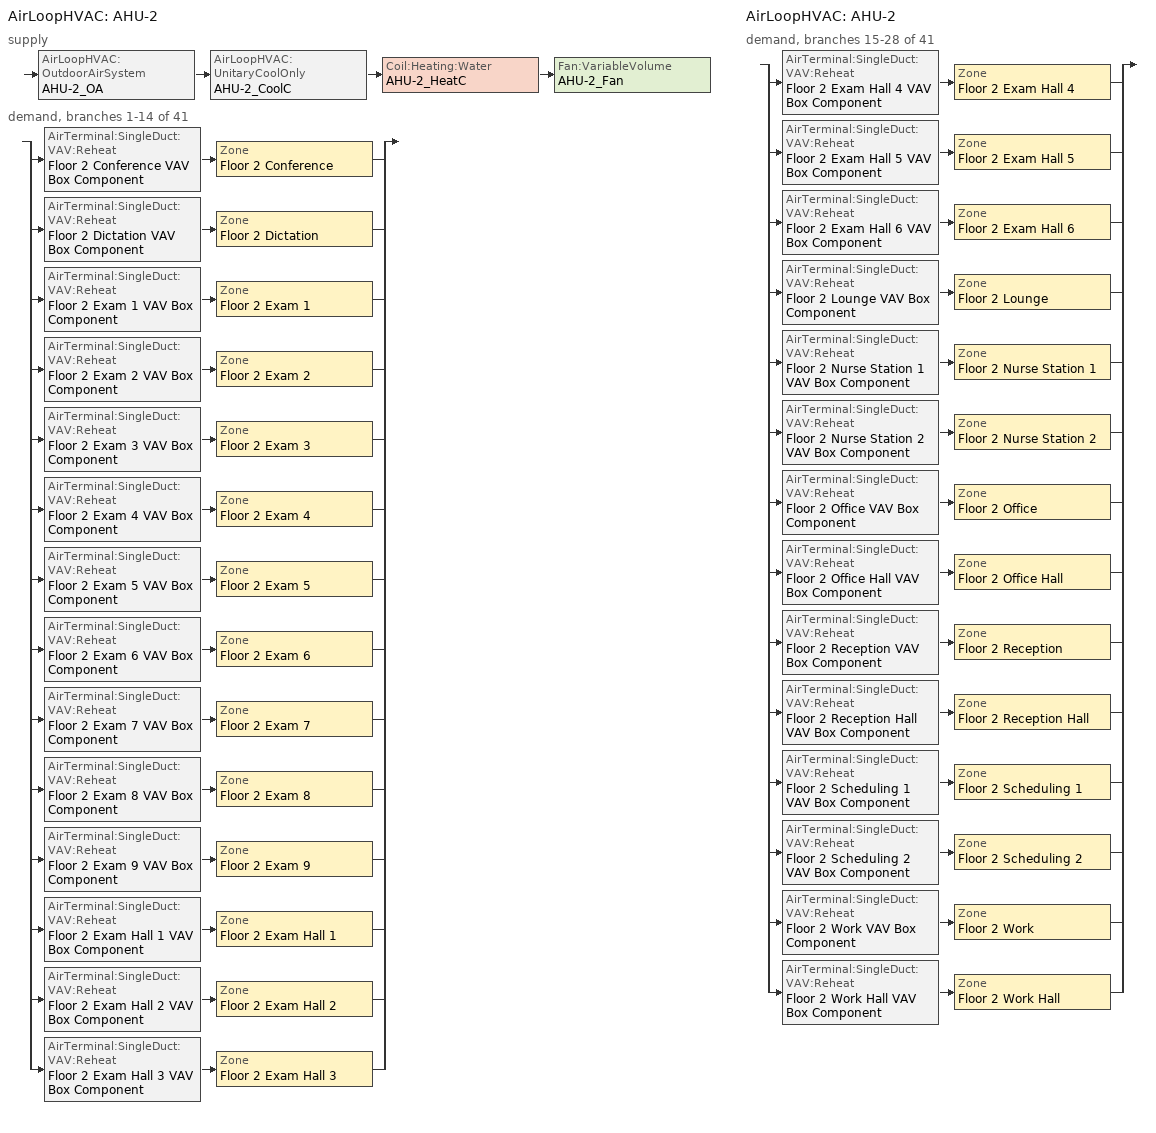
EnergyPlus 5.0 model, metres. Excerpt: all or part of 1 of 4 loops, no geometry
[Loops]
AirLoopHVAC 'AHU-2'
 supply: AirLoopHVAC:OutdoorAirSystem 'AHU-2_OA' > AirLoopHVAC:UnitaryCoolOnly 'AHU-2_CoolC' > Coil:Heating:Water 'AHU-2_HeatC' > Fan:VariableVolume 'AHU-2_Fan'
 demand, branches 1-14 of 41: split
  | AirTerminal:SingleDuct:VAV:Reheat 'Floor 2 Conference VAV Box Component' > Zone 'Floor 2 Conference'
  | AirTerminal:SingleDuct:VAV:Reheat 'Floor 2 Dictation VAV Box Component' > Zone 'Floor 2 Dictation'
  | AirTerminal:SingleDuct:VAV:Reheat 'Floor 2 Exam 1 VAV Box Component' > Zone 'Floor 2 Exam 1'
  | AirTerminal:SingleDuct:VAV:Reheat 'Floor 2 Exam 2 VAV Box Component' > Zone 'Floor 2 Exam 2'
  | AirTerminal:SingleDuct:VAV:Reheat 'Floor 2 Exam 3 VAV Box Component' > Zone 'Floor 2 Exam 3'
  | AirTerminal:SingleDuct:VAV:Reheat 'Floor 2 Exam 4 VAV Box Component' > Zone 'Floor 2 Exam 4'
  | AirTerminal:SingleDuct:VAV:Reheat 'Floor 2 Exam 5 VAV Box Component' > Zone 'Floor 2 Exam 5'
  | AirTerminal:SingleDuct:VAV:Reheat 'Floor 2 Exam 6 VAV Box Component' > Zone 'Floor 2 Exam 6'
  | AirTerminal:SingleDuct:VAV:Reheat 'Floor 2 Exam 7 VAV Box Component' > Zone 'Floor 2 Exam 7'
  | AirTerminal:SingleDuct:VAV:Reheat 'Floor 2 Exam 8 VAV Box Component' > Zone 'Floor 2 Exam 8'
  | AirTerminal:SingleDuct:VAV:Reheat 'Floor 2 Exam 9 VAV Box Component' > Zone 'Floor 2 Exam 9'
  | AirTerminal:SingleDuct:VAV:Reheat 'Floor 2 Exam Hall 1 VAV Box Component' > Zone 'Floor 2 Exam Hall 1'
  | AirTerminal:SingleDuct:VAV:Reheat 'Floor 2 Exam Hall 2 VAV Box Component' > Zone 'Floor 2 Exam Hall 2'
  | AirTerminal:SingleDuct:VAV:Reheat 'Floor 2 Exam Hall 3 VAV Box Component' > Zone 'Floor 2 Exam Hall 3'
AirLoopHVAC 'AHU-2'
 demand, branches 15-28 of 41: split
  | AirTerminal:SingleDuct:VAV:Reheat 'Floor 2 Exam Hall 4 VAV Box Component' > Zone 'Floor 2 Exam Hall 4'
  | AirTerminal:SingleDuct:VAV:Reheat 'Floor 2 Exam Hall 5 VAV Box Component' > Zone 'Floor 2 Exam Hall 5'
  | AirTerminal:SingleDuct:VAV:Reheat 'Floor 2 Exam Hall 6 VAV Box Component' > Zone 'Floor 2 Exam Hall 6'
  | AirTerminal:SingleDuct:VAV:Reheat 'Floor 2 Lounge VAV Box Component' > Zone 'Floor 2 Lounge'
  | AirTerminal:SingleDuct:VAV:Reheat 'Floor 2 Nurse Station 1 VAV Box Component' > Zone 'Floor 2 Nurse Station 1'
  | AirTerminal:SingleDuct:VAV:Reheat 'Floor 2 Nurse Station 2 VAV Box Component' > Zone 'Floor 2 Nurse Station 2'
  | AirTerminal:SingleDuct:VAV:Reheat 'Floor 2 Office VAV Box Component' > Zone 'Floor 2 Office'
  | AirTerminal:SingleDuct:VAV:Reheat 'Floor 2 Office Hall VAV Box Component' > Zone 'Floor 2 Office Hall'
  | AirTerminal:SingleDuct:VAV:Reheat 'Floor 2 Reception VAV Box Component' > Zone 'Floor 2 Reception'
  | AirTerminal:SingleDuct:VAV:Reheat 'Floor 2 Reception Hall VAV Box Component' > Zone 'Floor 2 Reception Hall'
  | AirTerminal:SingleDuct:VAV:Reheat 'Floor 2 Scheduling 1 VAV Box Component' > Zone 'Floor 2 Scheduling 1'
  | AirTerminal:SingleDuct:VAV:Reheat 'Floor 2 Scheduling 2 VAV Box Component' > Zone 'Floor 2 Scheduling 2'
  | AirTerminal:SingleDuct:VAV:Reheat 'Floor 2 Work VAV Box Component' > Zone 'Floor 2 Work'
  | AirTerminal:SingleDuct:VAV:Reheat 'Floor 2 Work Hall VAV Box Component' > Zone 'Floor 2 Work Hall'
[Fan:VariableVolume]
AHU-2_Fan: Availability Schedule=AHU-2_Fan_Sch; Fan Efficiency=0.6045; Pressure Rise=1515.192; Maximum Flow Rate {m3/s}=AUTOSIZE; Minimum Flow Rate {m3/s}=0; Motor Efficiency=0.93; Motor In Airstream Fraction=1; Fan Coefficient 1=0.0407599; Fan Coefficient 2=0.088045; Fan Coefficient 3=-0.0729261; Fan Coefficient 4=0.94374; Fan Coefficient 5=0
[Coil:Cooling:DX:TwoSpeed]
AHU-2_CoolC DXCoil: Availability Schedule=ALWAYS_ON; Rated High Speed Total Cooling Capacity {W}=AUTOSIZE; Rated High Speed Sensible Heat Ratio=AUTOSIZE; Rated High Speed COP=3.13381; Rated High Speed Air Flow Rate {m3/s}=AUTOSIZE; Total Cooling Capacity Function of Temperature Curve=Measured_CoolCStandard10Ton_CapFT; Total Cooling Capacity Function of Flow Fraction Curve=Measured_CoolCStandard10Ton_CapFF; Energy Input Ratio Function of Temperature Curve=Measured_CoolCStandard10Ton_EIRFT; Energy Input Ratio Function of Flow Fraction Curve=Measured_CoolCStandard10Ton_EIRFFF; Part Load Fraction Correlation Curve=No_PLR_Degredation; Rated Low Speed Total Cooling Capacity {W}=AUTOSIZE; Rated Low Speed Sensible Heat Ratio=AUTOSIZE; Rated Low Speed COP				Based on measured 13.96 EER without Evap Fan=3.18046; Rated Low Speed Air Flow Rate {m3/s}=AUTOSIZE; Low Speed Total Cooling Capacity Function of Temperature Curve=Measured_LowSpeedCoolCapLSFT; Low Speed Energy Input Ratio Function of Temperature Curve=Measured_LowSpeedCoolEIRLSFT
[Coil:Heating:Water]
AHU-2_HeatC: Availablility Schedule=ALWAYS_ON; U-Factor Times Area Value {W/K}=AUTOSIZE; Maximum Water Flow Rate {m3/s}=AUTOSIZE; Coil Peformance input method=UFactorTimesAreaAndDesignWaterFlowRate; Nominal Capacity=AUTOSIZE; Design Inlet Water Temperature=82.2; Design Inlet Air Temperature=16.6; Design Outlet Water Temperature=71.1; Design Outlet Air Temperature=32.2
[Coil:Heating:Electric] Availability Schedule=ALWAYS_ON; Efficiency=1; Nominal Capacity {W}=AUTOSIZE
Floor 2 Conference VAV Box Reheat Coil; Floor 2 Dictation VAV Box Reheat Coil; Floor 2 Exam 1 VAV Box Reheat Coil; Floor 2 Exam 2 VAV Box Reheat Coil; Floor 2 Exam 3 VAV Box Reheat Coil; Floor 2 Exam 4 VAV Box Reheat Coil; Floor 2 Exam 5 VAV Box Reheat Coil; Floor 2 Exam 6 VAV Box Reheat Coil; Floor 2 Exam 7 VAV Box Reheat Coil; Floor 2 Exam 8 VAV Box Reheat Coil; Floor 2 Exam 9 VAV Box Reheat Coil; Floor 2 Exam Hall 1 VAV Box Reheat Coil; Floor 2 Exam Hall 2 VAV Box Reheat Coil; Floor 2 Exam Hall 3 VAV Box Reheat Coil; Floor 2 Exam Hall 4 VAV Box Reheat Coil; Floor 2 Exam Hall 5 VAV Box Reheat Coil; Floor 2 Exam Hall 6 VAV Box Reheat Coil; Floor 2 Lounge VAV Box Reheat Coil; Floor 2 Nurse Station 1 VAV Box Reheat Coil; Floor 2 Nurse Station 2 VAV Box Reheat Coil; Floor 2 Office Hall VAV Box Reheat Coil; Floor 2 Office VAV Box Reheat Coil; Floor 2 Reception Hall VAV Box Reheat Coil; Floor 2 Reception VAV Box Reheat Coil; Floor 2 Scheduling 1 VAV Box Reheat Coil; Floor 2 Scheduling 2 VAV Box Reheat Coil; Floor 2 Work Hall VAV Box Reheat Coil; Floor 2 Work VAV Box Reheat Coil
[AirTerminal:SingleDuct:VAV:Reheat] Availability Schedule=ALWAYS_ON; Maximum Air Flow Rate {m3/s}=AUTOSIZE; Zone Minimum Air Flow Input Method=Constant; Constant Minimum Air Flow Fraction=0.3; Maximum Hot Water or Steam Flow Rate {m3/s}=AUTOSIZE; Minimum Hot Water or Steam Flow Rate {m3/s}=0; Convergence Tolerance=0.001; Damper Heating Action=NORMAL
Name | Reheat Coil
Floor 2 Conference VAV Box Component | Floor 2 Conference VAV Box Reheat Coil
Floor 2 Dictation VAV Box Component | Floor 2 Dictation VAV Box Reheat Coil
Floor 2 Exam 1 VAV Box Component | Floor 2 Exam 1 VAV Box Reheat Coil
Floor 2 Exam 2 VAV Box Component | Floor 2 Exam 2 VAV Box Reheat Coil
Floor 2 Exam 3 VAV Box Component | Floor 2 Exam 3 VAV Box Reheat Coil
Floor 2 Exam 4 VAV Box Component | Floor 2 Exam 4 VAV Box Reheat Coil
Floor 2 Exam 5 VAV Box Component | Floor 2 Exam 5 VAV Box Reheat Coil
Floor 2 Exam 6 VAV Box Component | Floor 2 Exam 6 VAV Box Reheat Coil
Floor 2 Exam 7 VAV Box Component | Floor 2 Exam 7 VAV Box Reheat Coil
Floor 2 Exam 8 VAV Box Component | Floor 2 Exam 8 VAV Box Reheat Coil
Floor 2 Exam 9 VAV Box Component | Floor 2 Exam 9 VAV Box Reheat Coil
Floor 2 Exam Hall 1 VAV Box Component | Floor 2 Exam Hall 1 VAV Box Reheat Coil
Floor 2 Exam Hall 2 VAV Box Component | Floor 2 Exam Hall 2 VAV Box Reheat Coil
Floor 2 Exam Hall 3 VAV Box Component | Floor 2 Exam Hall 3 VAV Box Reheat Coil
Floor 2 Exam Hall 4 VAV Box Component | Floor 2 Exam Hall 4 VAV Box Reheat Coil
Floor 2 Exam Hall 5 VAV Box Component | Floor 2 Exam Hall 5 VAV Box Reheat Coil
Floor 2 Exam Hall 6 VAV Box Component | Floor 2 Exam Hall 6 VAV Box Reheat Coil
Floor 2 Lounge VAV Box Component | Floor 2 Lounge VAV Box Reheat Coil
Floor 2 Nurse Station 1 VAV Box Component | Floor 2 Nurse Station 1 VAV Box Reheat Coil
Floor 2 Nurse Station 2 VAV Box Component | Floor 2 Nurse Station 2 VAV Box Reheat Coil
Floor 2 Office Hall VAV Box Component | Floor 2 Office Hall VAV Box Reheat Coil
Floor 2 Office VAV Box Component | Floor 2 Office VAV Box Reheat Coil
Floor 2 Reception Hall VAV Box Component | Floor 2 Reception Hall VAV Box Reheat Coil
Floor 2 Reception VAV Box Component | Floor 2 Reception VAV Box Reheat Coil
Floor 2 Scheduling 1 VAV Box Component | Floor 2 Scheduling 1 VAV Box Reheat Coil
Floor 2 Scheduling 2 VAV Box Component | Floor 2 Scheduling 2 VAV Box Reheat Coil
Floor 2 Work Hall VAV Box Component | Floor 2 Work Hall VAV Box Reheat Coil
Floor 2 Work VAV Box Component | Floor 2 Work VAV Box Reheat Coil
[Zone equipment]
Floor 2 Conference: Floor 2 Conference VAV Box Component
Floor 2 Dictation: Floor 2 Dictation VAV Box Component
Floor 2 Exam 1: Floor 2 Exam 1 VAV Box Component
Floor 2 Exam 2: Floor 2 Exam 2 VAV Box Component
Floor 2 Exam 3: Floor 2 Exam 3 VAV Box Component
Floor 2 Exam 4: Floor 2 Exam 4 VAV Box Component
Floor 2 Exam 5: Floor 2 Exam 5 VAV Box Component
Floor 2 Exam 6: Floor 2 Exam 6 VAV Box Component
Floor 2 Exam 7: Floor 2 Exam 7 VAV Box Component
Floor 2 Exam 8: Floor 2 Exam 8 VAV Box Component
Floor 2 Exam 9: Floor 2 Exam 9 VAV Box Component
Floor 2 Exam Hall 1: Floor 2 Exam Hall 1 VAV Box Component
Floor 2 Exam Hall 2: Floor 2 Exam Hall 2 VAV Box Component
Floor 2 Exam Hall 3: Floor 2 Exam Hall 3 VAV Box Component
Floor 2 Exam Hall 4: Floor 2 Exam Hall 4 VAV Box Component
Floor 2 Exam Hall 5: Floor 2 Exam Hall 5 VAV Box Component
Floor 2 Exam Hall 6: Floor 2 Exam Hall 6 VAV Box Component
Floor 2 Lounge: Floor 2 Lounge VAV Box Component
Floor 2 Nurse Station 1: Floor 2 Nurse Station 1 VAV Box Component
Floor 2 Nurse Station 2: Floor 2 Nurse Station 2 VAV Box Component
Floor 2 Office: Floor 2 Office VAV Box Component
Floor 2 Office Hall: Floor 2 Office Hall VAV Box Component
Floor 2 Reception: Floor 2 Reception VAV Box Component
Floor 2 Reception Hall: Floor 2 Reception Hall VAV Box Component
Floor 2 Scheduling 1: Floor 2 Scheduling 1 VAV Box Component
Floor 2 Scheduling 2: Floor 2 Scheduling 2 VAV Box Component
Floor 2 Work: Floor 2 Work VAV Box Component
Floor 2 Work Hall: Floor 2 Work Hall VAV Box Component
[Sizing:Zone] Zone Cooling Design Supply Air Temperature {C}=12.8; Zone Cooling Design Supply Air Humidity Ratio {kg-H20/kg-air}=0.0078; Zone Heating Design Supply Air Humidity Ratio {kg-H20/kg-air}=0.008; Cooling Design Air Flow Method {Flow/Zone | DesignDay | DesignDayWithLimit}=DesignDayWithLimit; Heating Design Air Flow Method {Flow/Zone | DesignDay}=DesignDay
Name | Zone Heating Design Supply Air Temperature {C} | Outdoor Air Method | Outside Air Flow per Person {(m3/s)/person} | Outside Air Flow per Zone Floor Area {(m3/s)/m2} | Cooling Minimum Air Flow
Floor 2 Conference; Floor 2 Dictation; Floor 2 Nurse Station 1; Floor 2 Nurse Station 2; Floor 2 Scheduling 1; Floor 2 Scheduling 2; Floor 2 Work | 40 | Flow/Person | 0.01
Floor 2 Exam 1 | 50 | Flow/Area |  | 0.001524 | 0.169901
Floor 2 Exam 2 | 40 | Flow/Area |  | 0.001524 | 0.254852
Floor 2 Exam 3 | 40 | Flow/Area |  | 0.001524 | 0.339802
Floor 2 Exam 4 | 40 | Flow/Area |  | 0.001524 | 0.039644
Floor 2 Exam 5 | 40 | Flow/Area |  | 0.001524 | 0.165182
Floor 2 Exam 6 | 50 | Flow/Area |  | 0.001524 | 0.106188
Floor 2 Exam 7 | 40 | Flow/Area |  | 0.001524 | 0.373782
Floor 2 Exam 8 | 50 | Flow/Area |  | 0.001524 | 0.127426
Floor 2 Exam 9 | 40 | Flow/Area |  | 0.001524 | 0.186891
Floor 2 Exam Hall 1; Floor 2 Exam Hall 2; Floor 2 Exam Hall 3; Floor 2 Exam Hall 4; Floor 2 Exam Hall 5; Floor 2 Exam Hall 6; Floor 2 Office Hall; Floor 2 Reception Hall; Floor 2 Work Hall | 40 | Flow/Area |  | 0.000254
Floor 2 Lounge; Floor 2 Reception | 40 | Flow/Person | 0.007079
Floor 2 Office | 50 | Flow/Person | 0.01
[ZoneControl:Thermostat] Control Type Schedule=Dual Zone Control Type Sched; Control 1=Typical DualSPSched
Name | Zone
Floor 2 Conference Thermostat | Floor 2 Conference
Floor 2 Dictation Thermostat | Floor 2 Dictation
Floor 2 Exam 1 Thermostat | Floor 2 Exam 1
Floor 2 Exam 2 Thermostat | Floor 2 Exam 2
Floor 2 Exam 3 Thermostat | Floor 2 Exam 3
Floor 2 Exam 4 Thermostat | Floor 2 Exam 4
Floor 2 Exam 5 Thermostat | Floor 2 Exam 5
Floor 2 Exam 6 Thermostat | Floor 2 Exam 6
Floor 2 Exam 7 Thermostat | Floor 2 Exam 7
Floor 2 Exam 8 Thermostat | Floor 2 Exam 8
Floor 2 Exam 9 Thermostat | Floor 2 Exam 9
Floor 2 Exam Hall 1 Thermostat | Floor 2 Exam Hall 1
Floor 2 Exam Hall 2 Thermostat | Floor 2 Exam Hall 2
Floor 2 Exam Hall 3 Thermostat | Floor 2 Exam Hall 3
Floor 2 Exam Hall 4 Thermostat | Floor 2 Exam Hall 4
Floor 2 Exam Hall 5 Thermostat | Floor 2 Exam Hall 5
Floor 2 Exam Hall 6 Thermostat | Floor 2 Exam Hall 6
Floor 2 Lounge Thermostat | Floor 2 Lounge
Floor 2 Nurse Station 1 Thermostat | Floor 2 Nurse Station 1
Floor 2 Nurse Station 2 Thermostat | Floor 2 Nurse Station 2
Floor 2 Office Hall Thermostat | Floor 2 Office Hall
Floor 2 Office Thermostat | Floor 2 Office
Floor 2 Reception Hall Thermostat | Floor 2 Reception Hall
Floor 2 Reception Thermostat | Floor 2 Reception
Floor 2 Scheduling 1 Thermostat | Floor 2 Scheduling 1
Floor 2 Scheduling 2 Thermostat | Floor 2 Scheduling 2
Floor 2 Work Hall Thermostat | Floor 2 Work Hall
Floor 2 Work Thermostat | Floor 2 Work
[ThermostatSetpoint:DualSetpoint]
Typical DualSPSched: Heating Setpoint Temperature Schedule=HTGSETP_SCH; Cooling Setpoint Temperature Schedule=CLGSETP_SCH
[Sizing:System]
AHU-2: Type Of Load To Size On {Sensible}=Sensible; Design Outdoor Air Flow Rate {m3/s}=AUTOSIZE; Minimum System Air Flow Ratio=0.3; Preheat Design Temperature {C}=7; Preheat Design Humidity Ratio {kg-H2O/kg-air}=0.008; Precool Design Temperature {C}=11.1; Precool Design Humidity Ratio {kg-H2O/kg-air}=0.008; Central Cooling Design Supply Air Temperature {C}=11.1; Central Heating Design Supply Air Temperature {C}=16; Sizing Option {Coincident | NonCoincident}=Coincident; 100% Outdoor Air in Cooling {Yes | No}=No; 100% Outdoor Air in Heating {Yes | No}=No; Central Cooling Design Supply Air Humidity Ratio {kg-H2O/kg-air}=0.0078; Central Heating Design Supply Air Humidity Ratio {kg-H2O/kg-air}=0.0078; Cooling Design Air Flow Method=DesignDay; Heating Design Air Flow Method=DesignDay
[Controller:OutdoorAir]
AHU-2_OA_Controller: Minimum Outdoor Air Flow Rate {m3/s}=AUTOSIZE; Maximum Outdoor Air Flow Rate {m3/s}=AUTOSIZE; Economizer Control Type=DifferentialDryBulb; Economizer Control Action Type=ModulateFlow; Economizer Maximum Limit Dry-Bulb Temperature {C}=18.3; Economizer Maximum Limit Enthalpy {J/kg}=64000; Economizer Minimum Limit Dry-Bulb Temperature {C}=-100; Lockout Type=NoLockout; Minimum Limit Type=FixedMinimum; Minimum Outdoor Air Schedule=AHU-2_Fan_Sch
[Controller:WaterCoil]
AHU-2_HeatC_Controller: Control Variable {Temperature | HumidityRatio | TemperatureAndHumidityRatio | Flow}=Temperature; Action {Normal | Reverse}=Normal; Actuator Variable {FLOW}=Flow; Controller Convergence Tolerance {delta C} [Delta temp from setpoint]=0.0001; Maximum Actuated Flow {m3/s}=AUTOSIZE; Minimum Actuated Flow {m3/s}=0
[SetpointManager:Scheduled]
AHU-2 SAT setpoint: Control Variable {Temperature | Others }=Temperature; Schedule=VAV_SAT_SCH; Setpoint Node or NodeList=AHU-2 Supply Equipment Outlet Node
[AirLoopHVAC]
AHU-2: Design Supply Air Flow Rate {m3/s}=AUTOSIZE
[AirLoopHVAC:UnitaryCoolOnly]
AHU-2_CoolC: Availablility Schedule=ALWAYS_ON; Cooling Coil=AHU-2_CoolC DXCoil
[SetpointManager:MixedAir]
Name | Control Variable {Temperature} | Setpoint Node or NodeList | Control Variable
AHU-2_CoolC SAT Manager | Temperature
AHU-2_HeatC SAT Manager | Temperature | AHU-2_HeatC-AHU-2_FanNode
AHU-2_OAMixed Air Temp Manager |  | AHU-2_OA-AHU-2_CoolCNode | Temperature
[Schedule:Compact]
ALWAYS_ON: Through: 12/31, For: AllDays, Until: 24:00, 1
CLGSETP_SCH: Temperature, Through: 12/31, For: Weekdays SummerDesignDay, Until: 05:00, 25, Until: 18:00, 22.2, Until: 24:00, 25, For: Saturdays WinterDesignDay, Until: 07:00, 25, Until: 15:00, 22.2, Until: 24:00, 25, For: AllOtherDays, Until: 24:00, 25
HTGSETP_SCH: Temperature, Through: 12/31, For: Weekdays SummerDesignDay, Until: 05:00, 18.3, Until: 18:00, 21.1, Until: 24:00, 18.3, For: Saturdays WinterDesignDay, Until: 07:00, 18.3, Until: 15:00, 21.1, Until: 24:00, 18.3, For: AllOtherDays, Until: 24:00, 18.3
Dual Zone Control Type Sched: Control Type, Through: 12/31, For: AllDays, Until: 24:00, 4
AHU-2_Fan_Sch: Fraction, Through: 12/31, For: Weekdays Saturday, Until: 06:00, 0, Until: 18:00, 1, Until: 24:00, 0, For: SummerDesignDay WinterDesignDay, Until: 24:00, 1, For: AllOtherDays, Until: 24:00, 0
VAV_SAT_SCH: Temperature, Through: 12/31, For: AllDays, Until: 24:00, 12.8
[Curve:Biquadratic] Minimum Value of wb 	[52°F = 20% extrapolation (~5°F) below 57°F lowest measurement]=11.1; Maximum Value of wb  [85°F = 20% extrapolation (~5°F) above 80°F highest measurement]=29.4; Minimum Value of edb [50°F = 20% extrapolation (~10°F) below 60°F lowest measurement]=10; Maximum Value of edb	[122.5°F = 20% extrapolation (~10°F) above 112.5°F highest measurement]=50.3
Name | Coefficient1 Constant | Coefficient2 wb | Coefficient3 wb**2 | Coefficient4 edb | Coefficient5 edb**2 | Coefficient6 wb*edb
Measured_LowSpeedCoolCapLSFT | 0.4136 | 0.03105 | 0 | 0.006952 | -0.0002128 | 0
Measured_CoolCStandard10Ton_CapFT | 0.52357 | 0.03478 | 0 | -0.001915 | -0.00010838 | 0
Measured_LowSpeedCoolEIRLSFT | 1.1389 | -0.04518 | 0.0014298 | 0.006044 | 0.0006745 | -0.0012325
Measured_CoolCStandard10Ton_EIRFT | 0.9847 | -0.04285 | 0.0013562 | 0.009934 | 0.0006398 | -0.001169
[Curve:Quadratic]
Name | Coefficient1 Constant | Coefficient2 ff | Coefficient3 ff**2 | Minimum Value of ff [0.776 = 10% extrapolation of 300 cfm/ton / 370 cfm/ton (ARI)] | Maximum Value of ff [1.197 = 10% extrapolation of 430 cfm/ton / 370 cfm/ton (ARI)] | Coefficient2 x | Coefficient3 x**2 | Minimum Value of x | Maximum Value of x
Measured_CoolCStandard10Ton_CapFF | 0.7685 | 0.2315 | 0 | 0.776 | 1.197
Measured_CoolCStandard10Ton_EIRFFF | 1.192 | -0.1917 | 0 | 0.776 | 1.197
No_PLR_Degredation | 1 |  |  |  |  | 0 | 0 | 0 | 1
